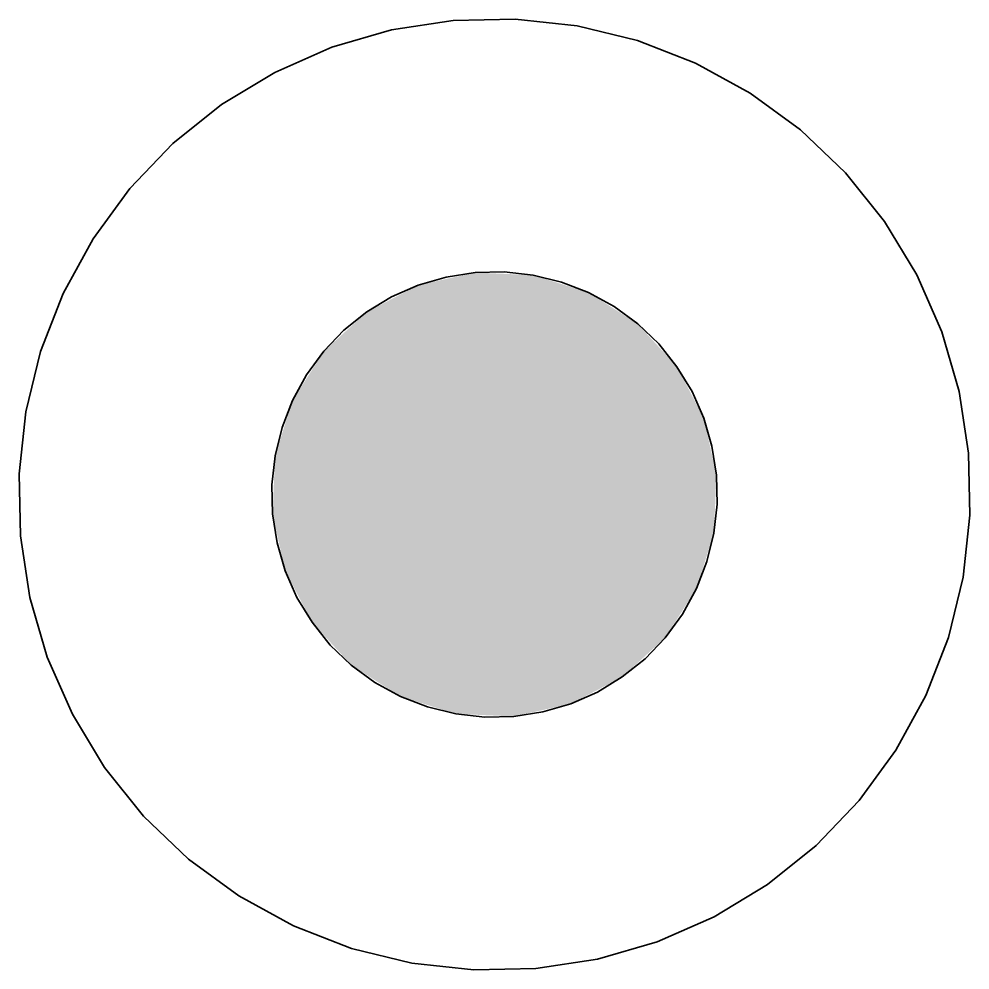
# Model space of a CAD drawing. Extents: x 800 to 1481, y 55 to 490.
# Drawn here: x 1410.413 to 1412.411, y 366.592 to 368.59 of the extents above; entities that cross this region are included whole.
import ezdxf

# ---------------------------------------------------------------- set-up
doc = ezdxf.new("R2010")
doc.units = 0
doc.layers.get('0').update_dxf_attribs({"lineweight": 18})
doc.layers.add('E_GSA', color=7, linetype='Continuous', lineweight=35, true_color=0x804000)

# ---------------------------------------------------------------- blocks, each defined once
blk = doc.blocks.new('Klingeltaster-A0Q9B45TAY', base_point=(1410.4126, 366.5923))
at = {"color": 0, "lineweight": -2}
for p, q in [((1411.4553, 368.5904), (1411.3245, 368.5875)), ((1411.5853, 368.5761), (1411.4553, 368.5904)), ((1411.3245, 368.5875), (1411.1952, 368.5676)), ((1411.7124, 368.5451), (1411.5853, 368.5761)), ((1411.1952, 368.5676), (1411.0696, 368.531)), ((1411.0696, 368.531), (1410.9499, 368.4783)), ((1411.8343, 368.4976), (1411.7124, 368.5451)), ((1411.949, 368.4347), (1411.8343, 368.4976)), ((1410.9499, 368.4783), (1410.8381, 368.4105)), ((1412.0545, 368.3574), (1411.949, 368.4347)), ((1410.8381, 368.4105), (1410.7361, 368.3286)), ((1412.1489, 368.2669), (1412.0545, 368.3574)), ((1410.7361, 368.3286), (1410.6456, 368.2341)), ((1412.2308, 368.1649), (1412.1489, 368.2669)), ((1410.6456, 368.2341), (1410.5683, 368.1286)), ((1412.2987, 368.0531), (1412.2308, 368.1649)), ((1410.5683, 368.1286), (1410.5054, 368.014)), ((1411.3709, 368.0576), (1411.3104, 368.0483)), ((1411.4321, 368.059), (1411.3709, 368.0576)), ((1411.4929, 368.0523), (1411.4321, 368.059)), ((1411.5524, 368.0377), (1411.4929, 368.0523)), ((1412.3514, 367.9334), (1412.2987, 368.0531)), ((1411.2516, 368.0312), (1411.1955, 368.0065)), ((1411.3104, 368.0483), (1411.2516, 368.0312)), ((1411.6095, 368.0155), (1411.5524, 368.0377)), ((1410.5054, 368.014), (1410.458, 367.892)), ((1411.6632, 367.9861), (1411.6095, 368.0155)), ((1411.1955, 368.0065), (1411.1432, 367.9748)), ((1411.1432, 367.9748), (1411.0954, 367.9364)), ((1411.7125, 367.9499), (1411.6632, 367.9861)), ((1411.7568, 367.9076), (1411.7125, 367.9499)), ((1411.0954, 367.9364), (1411.0531, 367.8922)), ((1412.388, 367.8078), (1412.3514, 367.9334)), ((1410.458, 367.892), (1410.4269, 367.765)), ((1411.0531, 367.8922), (1411.0169, 367.8428)), ((1411.7951, 367.8598), (1411.7568, 367.9076)), ((1411.8268, 367.8075), (1411.7951, 367.8598)), ((1411.0169, 367.8428), (1410.9875, 367.7891)), ((1411.8515, 367.7514), (1411.8268, 367.8075)), ((1412.4079, 367.6785), (1412.388, 367.8078)), ((1410.9875, 367.7891), (1410.9653, 367.7321)), ((1410.4269, 367.765), (1410.4126, 367.635)), ((1411.8686, 367.6926), (1411.8515, 367.7514)), ((1410.9653, 367.7321), (1410.9507, 367.6726)), ((1411.878, 367.6321), (1411.8686, 367.6926)), ((1410.9507, 367.6726), (1410.9441, 367.6118)), ((1412.4107, 367.5477), (1412.4079, 367.6785)), ((1410.4126, 367.635), (1410.4155, 367.5042)), ((1411.8793, 367.5709), (1411.878, 367.6321)), ((1410.9441, 367.6118), (1410.9454, 367.5505)), ((1411.8726, 367.5101), (1411.8793, 367.5709)), ((1410.9454, 367.5505), (1410.9547, 367.49)), ((1412.3965, 367.4177), (1412.4107, 367.5477)), ((1411.8581, 367.4506), (1411.8726, 367.5101)), ((1410.4155, 367.5042), (1410.4354, 367.3749)), ((1410.9547, 367.49), (1410.9718, 367.4313)), ((1411.8359, 367.3935), (1411.8581, 367.4506)), ((1410.9718, 367.4313), (1410.9965, 367.3752)), ((1412.3654, 367.2906), (1412.3965, 367.4177)), ((1411.8064, 367.3398), (1411.8359, 367.3935)), ((1410.4354, 367.3749), (1410.472, 367.2493)), ((1410.9965, 367.3752), (1411.0283, 367.3229)), ((1411.7702, 367.2905), (1411.8064, 367.3398)), ((1411.0283, 367.3229), (1411.0666, 367.2751)), ((1411.7279, 367.2462), (1411.7702, 367.2905)), ((1412.318, 367.1687), (1412.3654, 367.2906)), ((1411.0666, 367.2751), (1411.1108, 367.2328)), ((1410.472, 367.2493), (1410.5247, 367.1296)), ((1411.1108, 367.2328), (1411.1602, 367.1966)), ((1411.6801, 367.2079), (1411.7279, 367.2462)), ((1411.1602, 367.1966), (1411.2139, 367.1671)), ((1411.6278, 367.1762), (1411.6801, 367.2079)), ((1411.5718, 367.1515), (1411.6278, 367.1762)), ((1411.2139, 367.1671), (1411.2709, 367.1449)), ((1411.513, 367.1344), (1411.5718, 367.1515)), ((1412.2551, 367.054), (1412.318, 367.1687)), ((1411.2709, 367.1449), (1411.3304, 367.1304)), ((1411.3304, 367.1304), (1411.3913, 367.1237)), ((1411.4525, 367.1251), (1411.513, 367.1344)), ((1410.5247, 367.1296), (1410.5925, 367.0178)), ((1411.3913, 367.1237), (1411.4525, 367.1251)), ((1412.1777, 366.9485), (1412.2551, 367.054)), ((1410.5925, 367.0178), (1410.6744, 366.9157)), ((1412.0873, 366.8541), (1412.1777, 366.9485)), ((1410.6744, 366.9157), (1410.7689, 366.8253)), ((1411.9852, 366.7722), (1412.0873, 366.8541)), ((1410.7689, 366.8253), (1410.8744, 366.7479)), ((1411.8734, 366.7043), (1411.9852, 366.7722)), ((1410.8744, 366.7479), (1410.9891, 366.685)), ((1411.7537, 366.6516), (1411.8734, 366.7043)), ((1410.9891, 366.685), (1411.111, 366.6376)), ((1411.6281, 366.615), (1411.7537, 366.6516)), ((1411.111, 366.6376), (1411.238, 366.6065)), ((1411.4988, 366.5951), (1411.6281, 366.615)), ((1411.238, 366.6065), (1411.368, 366.5923)), ((1411.368, 366.5923), (1411.4988, 366.5951))]:
    blk.add_line(p, q, dxfattribs=at)
for points in [[(1411.5599, 368.0312), (1411.2516, 368.0312), (1411.4929, 368.0523)], [(1411.2516, 368.0312), (1411.4929, 368.0523), (1411.3468, 368.0523)], [(1411.4929, 368.0523), (1411.3468, 368.0523), (1411.3709, 368.0576)], [(1411.6095, 368.0155), (1411.2216, 368.0155), (1411.5599, 368.0312)], [(1411.2216, 368.0155), (1411.5599, 368.0312), (1411.2516, 368.0312)], [(1411.6735, 367.9748), (1411.1432, 367.9748), (1411.6095, 368.0155)], [(1411.1432, 367.9748), (1411.6095, 368.0155), (1411.2216, 368.0155)], [(1411.7125, 367.9499), (1411.1161, 367.9499), (1411.6735, 367.9748)], [(1411.1161, 367.9499), (1411.6735, 367.9748), (1411.1432, 367.9748)], [(1411.7654, 367.8922), (1411.0531, 367.8922), (1411.7125, 367.9499)], [(1411.0531, 367.8922), (1411.7125, 367.9499), (1411.1161, 367.9499)], [(1411.7951, 367.8598), (1411.0325, 367.8598), (1411.7654, 367.8922)], [(1411.0325, 367.8598), (1411.7654, 367.8922), (1411.0531, 367.8922)], [(1411.8319, 367.7891), (1410.9875, 367.7891), (1411.7951, 367.8598)], [(1410.9875, 367.7891), (1411.7951, 367.8598), (1411.0325, 367.8598)], [(1411.8515, 367.7514), (1410.9756, 367.7514), (1411.8319, 367.7891)], [(1410.9756, 367.7514), (1411.8319, 367.7891), (1410.9875, 367.7891)], [(1411.869, 367.6726), (1410.9507, 367.6726), (1411.8515, 367.7514)], [(1410.9507, 367.6726), (1411.8515, 367.7514), (1410.9756, 367.7514)], [(1411.878, 367.6321), (1410.9489, 367.6321), (1411.869, 367.6726)], [(1410.9489, 367.6321), (1411.869, 367.6726), (1410.9507, 367.6726)], [(1411.8744, 367.5505), (1410.9454, 367.5505), (1411.878, 367.6321)], [(1410.9454, 367.5505), (1411.878, 367.6321), (1410.9489, 367.6321)], [(1410.9544, 367.5101), (1411.8744, 367.5505), (1410.9454, 367.5505)], [(1411.8726, 367.5101), (1410.9544, 367.5101), (1411.8744, 367.5505)], [(1410.9718, 367.4313), (1411.8726, 367.5101), (1410.9544, 367.5101)], [(1411.8478, 367.4313), (1410.9718, 367.4313), (1411.8726, 367.5101)], [(1410.9915, 367.3935), (1411.8478, 367.4313), (1410.9718, 367.4313)], [(1411.8359, 367.3935), (1410.9915, 367.3935), (1411.8478, 367.4313)], [(1411.0283, 367.3229), (1411.8359, 367.3935), (1410.9915, 367.3935)], [(1411.7909, 367.3229), (1411.0283, 367.3229), (1411.8359, 367.3935)], [(1411.0579, 367.2905), (1411.7909, 367.3229), (1411.0283, 367.3229)], [(1411.7702, 367.2905), (1411.0579, 367.2905), (1411.7909, 367.3229)], [(1411.1108, 367.2328), (1411.7702, 367.2905), (1411.0579, 367.2905)], [(1411.7073, 367.2328), (1411.1108, 367.2328), (1411.7702, 367.2905)], [(1411.1498, 367.2079), (1411.7073, 367.2328), (1411.1108, 367.2328)], [(1411.6801, 367.2079), (1411.1498, 367.2079), (1411.7073, 367.2328)], [(1411.2139, 367.1671), (1411.6801, 367.2079), (1411.1498, 367.2079)], [(1411.6018, 367.1671), (1411.2139, 367.1671), (1411.6801, 367.2079)], [(1411.2634, 367.1515), (1411.6018, 367.1671), (1411.2139, 367.1671)], [(1411.5718, 367.1515), (1411.2634, 367.1515), (1411.6018, 367.1671)], [(1411.3304, 367.1304), (1411.5718, 367.1515), (1411.2634, 367.1515)], [(1411.4765, 367.1304), (1411.3304, 367.1304), (1411.5718, 367.1515)], [(1411.4525, 367.1251), (1411.4765, 367.1304), (1411.3304, 367.1304)]]:
    blk.add_solid(points, dxfattribs=at)

msp = doc.modelspace()

# ---------------------------------------------------------------- block references
at = {"layer": 'E_GSA', "linetype": 'Continuous', "ltscale": 0.35}
msp.add_blockref('Klingeltaster-A0Q9B45TAY', (1410.4126, 366.5923), dxfattribs=at)

doc.saveas('drawing.dxf')
